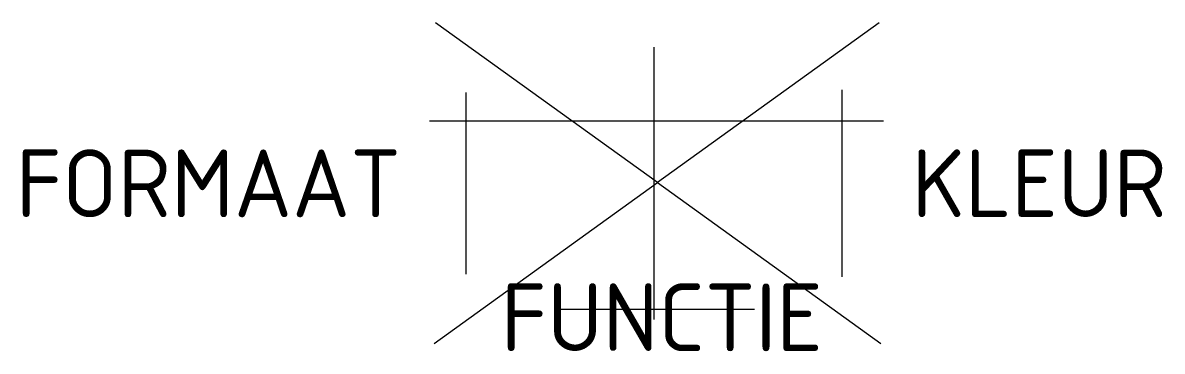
# Model space of a CAD drawing. Extents: x -16.8 to 13.5, y -4.5 to 4.3.
import ezdxf
from ezdxf.enums import TextEntityAlignment as Align

# ---------------------------------------------------------------- set-up
doc = ezdxf.new("R2010")
doc.units = 0
doc.styles.add('NLCS-ISO', font='NLCS-ISO.ttf')

msp = doc.modelspace()

# ---------------------------------------------------------------- linework, layer by layer
at = {"ltscale": 0.1}
for p, q in [((-0.058, -3.621), (-0.058, 3.621)), ((4.942, -2.483), (4.942, 2.483)), ((-5.058, -2.416), (-5.058, 2.416)), ((-6.037, 1.657), (6.037, 1.657)), ((-2.607, -3.343), (2.607, -3.343))]:
    msp.add_line(p, q, dxfattribs=at)
at = {"ltscale": 0.1, "flags": 128}
for points in [[(-5.911, -4.255), (0.029, 0.021), (-5.87, 4.268)], [(5.928, 4.268), (0.029, 0.021), (5.968, -4.255)]]:
    msp.add_lwpolyline(points, dxfattribs=at)

# ---------------------------------------------------------------- texts
at = {"style": 'NLCS-ISO'}
msp.add_attdef('FORMAAT', text='100x100', height=1.8, dxfattribs=at).set_placement((-6.79, 0), align=Align.MIDDLE_RIGHT)
msp.add_attdef('KLEUR', text='G', height=1.8, dxfattribs=at).set_placement((6.79, 0), align=Align.MIDDLE_LEFT)
at = {"style": 'NLCS-ISO', "flags": 1}
msp.add_attdef('FUNCTIE', text='', height=1.8, dxfattribs=at).set_placement((0.145, -3.564), align=Align.MIDDLE_CENTER)

doc.saveas('drawing.dxf')
